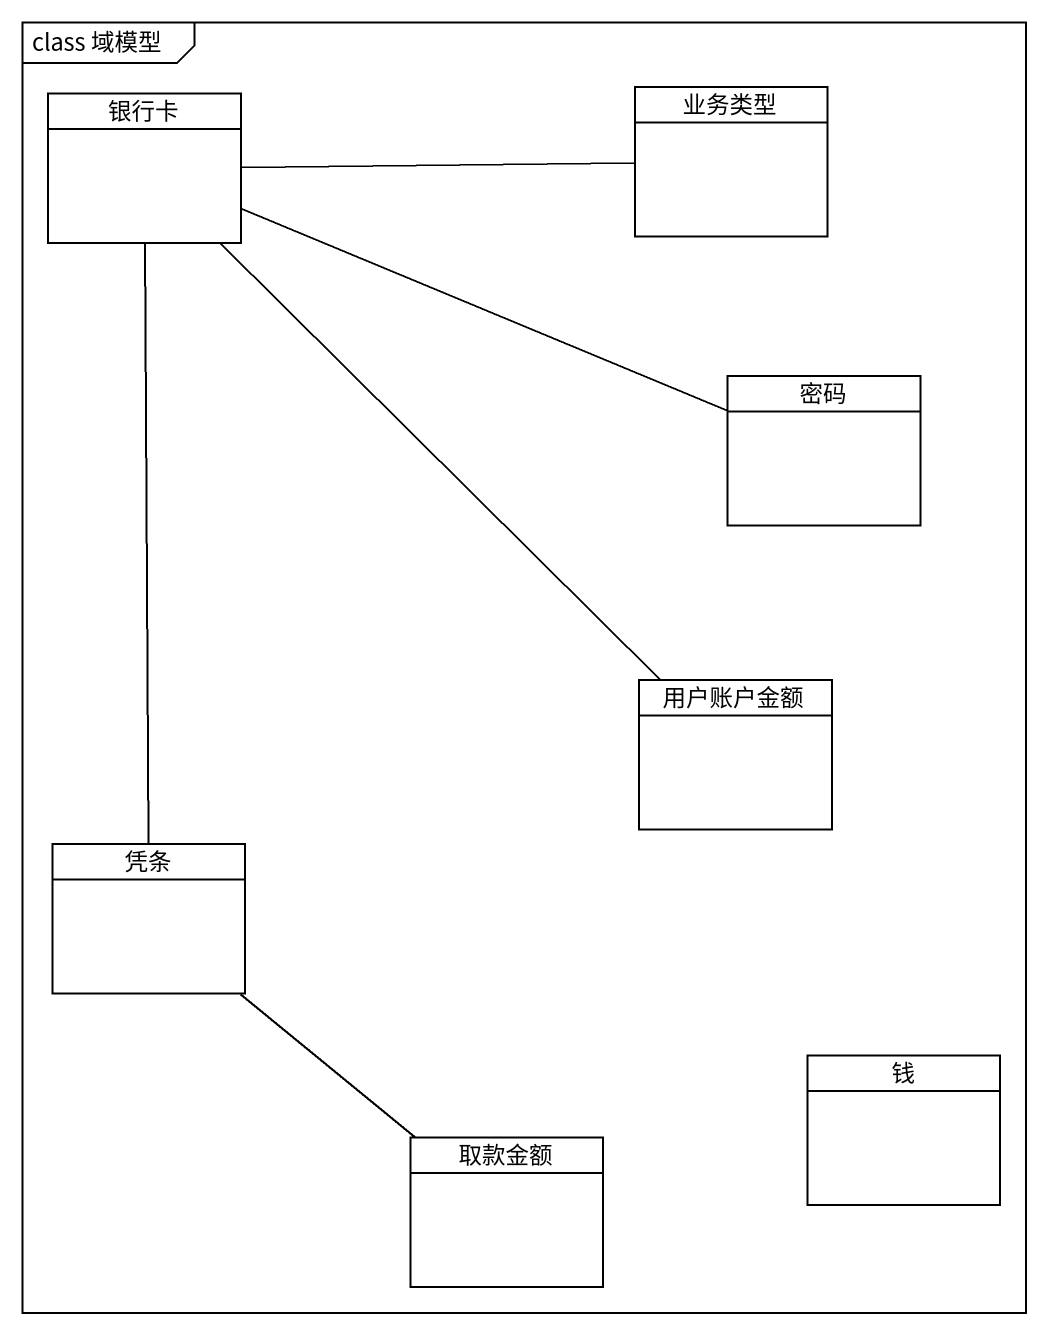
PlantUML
@startuml
mainframe class 域模型
hide circle
hide empty members
class 银行卡
class 业务类型
class 密码
class 用户账户金额
class 凭条
class 钱
class 取款金额
银行卡 -right- 业务类型
银行卡 -right- 密码
银行卡 -- 用户账户金额
银行卡 -- 凭条
凭条 -- 取款金额
@enduml
